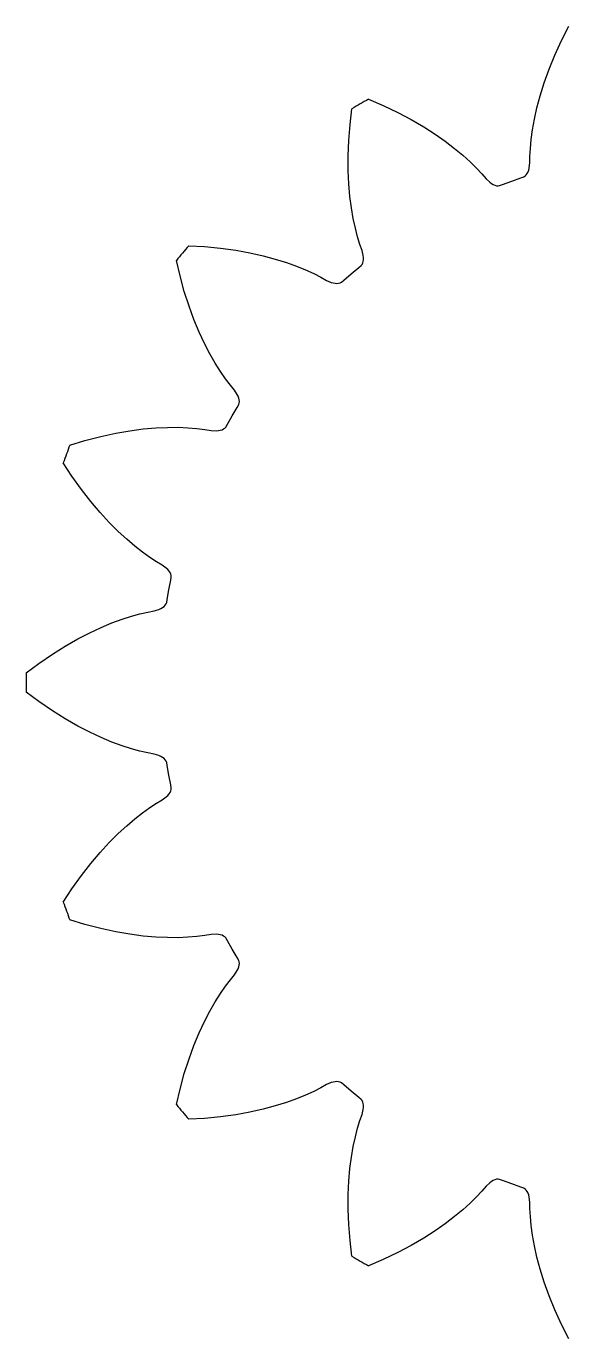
# Model space of a CAD drawing. Extents: x -33.3 to 33.3, y -32.9 to 32.9.
# Drawn here: x -33.3 to -6.3, y -32.8 to 32.8 of the extents above; entities that cross this region are included whole.
import ezdxf

# ---------------------------------------------------------------- set-up
doc = ezdxf.new("R2010")
doc.units = 0

msp = doc.modelspace()

# ---------------------------------------------------------------- linework, layer by layer
at = {"layer": 'layer0'}
for p, q in [((-6.617, 32.052), (-6.259, 32.757)), ((-6.954, 31.315), (-6.617, 32.052)), ((-7.242, 30.607), (-6.954, 31.315)), ((-7.485, 29.93), (-7.242, 30.607)), ((-7.686, 29.287), (-7.485, 29.93)), ((-16.261, 29.117), (-15.534, 28.806)), ((-7.848, 28.681), (-7.686, 29.287)), ((-17.18, 27.856), (-17.085, 28.641)), ((-15.534, 28.806), (-14.802, 28.458)), ((-14.802, 28.458), (-14.126, 28.101)), ((-7.975, 28.114), (-7.848, 28.681)), ((-17.245, 27.048), (-17.18, 27.856)), ((-14.126, 28.101), (-13.504, 27.739)), ((-13.504, 27.739), (-12.938, 27.376)), ((-8.136, 27.1), (-8.07, 27.584)), ((-8.07, 27.584), (-7.975, 28.114)), ((-17.274, 26.284), (-17.245, 27.048)), ((-12.938, 27.376), (-12.424, 27.016)), ((-12.424, 27.016), (-11.962, 26.662)), ((-8.178, 26.655), (-8.136, 27.1)), ((-17.271, 25.565), (-17.274, 26.284)), ((-11.962, 26.662), (-11.549, 26.318)), ((-11.549, 26.318), (-11.187, 25.989)), ((-8.204, 25.933), (-8.198, 26.256)), ((-8.198, 26.256), (-8.178, 26.655)), ((-17.24, 24.892), (-17.271, 25.565)), ((-11.187, 25.989), (-10.869, 25.675)), ((-10.869, 25.675), (-10.597, 25.383)), ((-8.293, 25.486), (-8.259, 25.579)), ((-8.259, 25.579), (-8.232, 25.685)), ((-8.232, 25.685), (-8.204, 25.933)), ((-10.597, 25.383), (-10.385, 25.139)), ((-10.385, 25.139), (-10.204, 24.967)), ((-10.204, 24.967), (-10.115, 24.903)), ((-10.115, 24.903), (-10.029, 24.854)), ((-9.564, 24.853), (-9.108, 25.024)), ((-9.108, 25.024), (-8.649, 25.187)), ((-8.649, 25.187), (-8.499, 25.243)), ((-8.499, 25.243), (-8.438, 25.283)), ((-8.438, 25.283), (-8.383, 25.338)), ((-8.383, 25.338), (-8.335, 25.405)), ((-8.335, 25.405), (-8.293, 25.486)), ((-17.184, 24.267), (-17.24, 24.892)), ((-17.109, 23.691), (-17.184, 24.267)), ((-10.029, 24.854), (-9.945, 24.819)), ((-9.945, 24.819), (-9.865, 24.798)), ((-9.865, 24.798), (-9.788, 24.792)), ((-9.788, 24.792), (-9.715, 24.8)), ((-9.715, 24.8), (-9.564, 24.853)), ((-17.017, 23.161), (-17.109, 23.691)), ((-16.914, 22.683), (-17.017, 23.161)), ((-16.801, 22.25), (-16.914, 22.683)), ((-25.239, 21.799), (-24.449, 21.756)), ((-24.449, 21.756), (-23.642, 21.679)), ((-23.642, 21.679), (-22.885, 21.575)), ((-16.684, 21.869), (-16.801, 22.25)), ((-16.579, 21.563), (-16.684, 21.869)), ((-25.671, 20.3), (-25.851, 21.07)), ((-22.885, 21.575), (-22.177, 21.447)), ((-22.177, 21.447), (-21.521, 21.3)), ((-21.521, 21.3), (-20.915, 21.137)), ((-20.915, 21.137), (-20.36, 20.963)), ((-16.52, 21.32), (-16.579, 21.563)), ((-16.544, 20.942), (-16.521, 21.022)), ((-16.521, 21.022), (-16.51, 21.112)), ((-16.509, 21.212), (-16.52, 21.32)), ((-16.51, 21.112), (-16.509, 21.212)), ((-20.36, 20.963), (-19.854, 20.781)), ((-19.854, 20.781), (-19.401, 20.596)), ((-19.401, 20.596), (-18.995, 20.409)), ((-18.995, 20.409), (-18.639, 20.228)), ((-17.488, 20.083), (-17.117, 20.4)), ((-17.117, 20.4), (-16.741, 20.71)), ((-16.741, 20.71), (-16.62, 20.813)), ((-16.62, 20.813), (-16.577, 20.872)), ((-16.577, 20.872), (-16.544, 20.942)), ((-25.456, 19.519), (-25.671, 20.3)), ((-18.639, 20.228), (-18.357, 20.071)), ((-18.357, 20.071), (-18.128, 19.971)), ((-18.128, 19.971), (-18.023, 19.942)), ((-18.023, 19.942), (-17.925, 19.925)), ((-17.925, 19.925), (-17.834, 19.921)), ((-17.834, 19.921), (-17.751, 19.929)), ((-17.751, 19.929), (-17.677, 19.949)), ((-17.677, 19.949), (-17.611, 19.981)), ((-17.611, 19.981), (-17.488, 20.083)), ((-25.221, 18.791), (-25.456, 19.519)), ((-24.973, 18.116), (-25.221, 18.791)), ((-24.714, 17.495), (-24.973, 18.116)), ((-24.448, 16.926), (-24.714, 17.495)), ((-24.18, 16.41), (-24.448, 16.926)), ((-23.913, 15.944), (-24.18, 16.41)), ((-23.652, 15.53), (-23.913, 15.944)), ((-23.398, 15.162), (-23.652, 15.53)), ((-23.157, 14.844), (-23.398, 15.162)), ((-22.954, 14.592), (-23.157, 14.844)), ((-22.816, 14.384), (-22.954, 14.592)), ((-22.768, 14.286), (-22.816, 14.384)), ((-22.815, 13.735), (-22.736, 13.874)), ((-22.735, 14.192), (-22.768, 14.286)), ((-22.736, 13.874), (-22.716, 13.944)), ((-22.715, 14.104), (-22.735, 14.192)), ((-22.716, 13.944), (-22.709, 14.021)), ((-22.709, 14.021), (-22.715, 14.104)), ((-23.302, 12.891), (-23.062, 13.315)), ((-23.062, 13.315), (-22.815, 13.735)), ((-28.884, 12.447), (-28.175, 12.569)), ((-28.175, 12.569), (-27.508, 12.655)), ((-27.508, 12.655), (-26.883, 12.709)), ((-26.883, 12.709), (-26.302, 12.735)), ((-26.302, 12.735), (-25.764, 12.737)), ((-25.764, 12.737), (-25.275, 12.718)), ((-25.275, 12.718), (-24.83, 12.682)), ((-24.83, 12.682), (-24.434, 12.633)), ((-24.434, 12.633), (-24.114, 12.582)), ((-24.114, 12.582), (-23.865, 12.567)), ((-23.865, 12.567), (-23.756, 12.575)), ((-23.756, 12.575), (-23.658, 12.593)), ((-23.658, 12.593), (-23.572, 12.62)), ((-23.572, 12.62), (-23.497, 12.656)), ((-23.497, 12.656), (-23.434, 12.7)), ((-23.434, 12.7), (-23.383, 12.753)), ((-23.383, 12.753), (-23.302, 12.891)), ((-31.173, 11.852), (-30.416, 12.082)), ((-30.416, 12.082), (-29.631, 12.286)), ((-29.631, 12.286), (-28.884, 12.447)), ((-31.066, 10.296), (-31.498, 10.958)), ((-30.596, 9.635), (-31.066, 10.296)), ((-30.127, 9.031), (-30.596, 9.635)), ((-29.663, 8.482), (-30.127, 9.031)), ((-29.207, 7.987), (-29.663, 8.482)), ((-28.763, 7.544), (-29.207, 7.987)), ((-28.335, 7.151), (-28.763, 7.544)), ((-27.923, 6.803), (-28.335, 7.151)), ((-27.537, 6.504), (-27.923, 6.803)), ((-27.173, 6.245), (-27.537, 6.504)), ((-26.838, 6.028), (-27.173, 6.245)), ((-26.56, 5.862), (-26.838, 6.028)), ((-26.36, 5.713), (-26.56, 5.862)), ((-26.281, 5.637), (-26.36, 5.713)), ((-26.218, 5.561), (-26.281, 5.637)), ((-26.169, 5.484), (-26.218, 5.561)), ((-26.135, 5.408), (-26.169, 5.484)), ((-26.136, 5.103), (-26.11, 5.261)), ((-26.115, 5.334), (-26.135, 5.408)), ((-26.11, 5.261), (-26.115, 5.334)), ((-26.306, 4.144), (-26.225, 4.624)), ((-26.225, 4.624), (-26.136, 5.103)), ((-26.364, 3.92), (-26.335, 3.986)), ((-26.335, 3.986), (-26.306, 4.144)), ((-28.566, 3.157), (-28.101, 3.306)), ((-28.101, 3.306), (-27.67, 3.425)), ((-27.67, 3.425), (-27.281, 3.514)), ((-27.281, 3.514), (-26.963, 3.576)), ((-26.963, 3.576), (-26.724, 3.647)), ((-26.724, 3.647), (-26.624, 3.691)), ((-26.624, 3.691), (-26.539, 3.742)), ((-26.539, 3.742), (-26.466, 3.797)), ((-26.466, 3.797), (-26.408, 3.856)), ((-26.408, 3.856), (-26.364, 3.92)), ((-30.177, 2.484), (-29.608, 2.749)), ((-29.608, 2.749), (-29.072, 2.972)), ((-29.072, 2.972), (-28.566, 3.157)), ((-31.399, 1.817), (-30.775, 2.174)), ((-30.775, 2.174), (-30.177, 2.484)), ((-32.714, 0.951), (-32.046, 1.41)), ((-32.046, 1.41), (-31.399, 1.817)), ((-33.347, 0.476), (-32.714, 0.951)), ((-32.714, -0.951), (-33.347, -0.476)), ((-32.046, -1.41), (-32.714, -0.951)), ((-31.399, -1.817), (-32.046, -1.41)), ((-30.775, -2.174), (-31.399, -1.817)), ((-30.177, -2.484), (-30.775, -2.174)), ((-29.608, -2.749), (-30.177, -2.484)), ((-29.072, -2.972), (-29.608, -2.749)), ((-28.566, -3.157), (-29.072, -2.972)), ((-28.101, -3.306), (-28.566, -3.157)), ((-27.67, -3.425), (-28.101, -3.306)), ((-27.281, -3.514), (-27.67, -3.425)), ((-26.963, -3.576), (-27.281, -3.514)), ((-26.724, -3.647), (-26.963, -3.576)), ((-26.624, -3.691), (-26.724, -3.647)), ((-26.539, -3.742), (-26.624, -3.691)), ((-26.466, -3.797), (-26.539, -3.742)), ((-26.408, -3.856), (-26.466, -3.797)), ((-26.364, -3.92), (-26.408, -3.856)), ((-26.335, -3.986), (-26.364, -3.92)), ((-26.306, -4.144), (-26.335, -3.986)), ((-26.225, -4.624), (-26.306, -4.144)), ((-26.136, -5.103), (-26.225, -4.624)), ((-26.11, -5.261), (-26.136, -5.103)), ((-26.838, -6.028), (-26.56, -5.862)), ((-26.56, -5.862), (-26.36, -5.713)), ((-26.36, -5.713), (-26.281, -5.637)), ((-26.281, -5.637), (-26.218, -5.561)), ((-26.218, -5.561), (-26.169, -5.484)), ((-26.169, -5.484), (-26.135, -5.408)), ((-26.135, -5.408), (-26.115, -5.334)), ((-26.115, -5.334), (-26.11, -5.261)), ((-27.923, -6.803), (-27.537, -6.504)), ((-27.537, -6.504), (-27.173, -6.245)), ((-27.173, -6.245), (-26.838, -6.028)), ((-28.763, -7.544), (-28.335, -7.151)), ((-28.335, -7.151), (-27.923, -6.803)), ((-29.207, -7.987), (-28.763, -7.544)), ((-30.127, -9.031), (-29.663, -8.482)), ((-29.663, -8.482), (-29.207, -7.987)), ((-30.596, -9.635), (-30.127, -9.031)), ((-31.066, -10.296), (-30.596, -9.635)), ((-31.498, -10.958), (-31.066, -10.296)), ((-30.416, -12.082), (-31.173, -11.852)), ((-29.631, -12.286), (-30.416, -12.082)), ((-28.884, -12.447), (-29.631, -12.286)), ((-28.175, -12.569), (-28.884, -12.447)), ((-27.508, -12.655), (-28.175, -12.569)), ((-26.883, -12.709), (-27.508, -12.655)), ((-26.302, -12.735), (-26.883, -12.709)), ((-25.764, -12.737), (-26.302, -12.735)), ((-25.275, -12.718), (-25.764, -12.737)), ((-24.83, -12.682), (-25.275, -12.718)), ((-24.434, -12.633), (-24.83, -12.682)), ((-24.114, -12.582), (-24.434, -12.633)), ((-23.865, -12.567), (-24.114, -12.582)), ((-23.756, -12.575), (-23.865, -12.567)), ((-23.658, -12.593), (-23.756, -12.575)), ((-23.572, -12.62), (-23.658, -12.593)), ((-23.497, -12.656), (-23.572, -12.62)), ((-23.434, -12.7), (-23.497, -12.656)), ((-23.383, -12.753), (-23.434, -12.7)), ((-23.302, -12.891), (-23.383, -12.753)), ((-23.062, -13.315), (-23.302, -12.891)), ((-22.815, -13.735), (-23.062, -13.315)), ((-22.736, -13.874), (-22.815, -13.735)), ((-22.954, -14.592), (-22.816, -14.384)), ((-22.816, -14.384), (-22.768, -14.286)), ((-22.768, -14.286), (-22.735, -14.192)), ((-22.716, -13.944), (-22.736, -13.874)), ((-22.735, -14.192), (-22.715, -14.104)), ((-22.709, -14.021), (-22.716, -13.944)), ((-22.715, -14.104), (-22.709, -14.021)), ((-23.398, -15.162), (-23.157, -14.844)), ((-23.157, -14.844), (-22.954, -14.592)), ((-23.913, -15.944), (-23.652, -15.53)), ((-23.652, -15.53), (-23.398, -15.162)), ((-24.18, -16.41), (-23.913, -15.944)), ((-24.714, -17.495), (-24.448, -16.926)), ((-24.448, -16.926), (-24.18, -16.41)), ((-24.973, -18.116), (-24.714, -17.495)), ((-25.221, -18.791), (-24.973, -18.116)), ((-25.456, -19.519), (-25.221, -18.791)), ((-25.671, -20.3), (-25.456, -19.519)), ((-25.851, -21.07), (-25.671, -20.3)), ((-18.639, -20.228), (-18.995, -20.409)), ((-18.357, -20.071), (-18.639, -20.228)), ((-18.128, -19.971), (-18.357, -20.071)), ((-18.023, -19.942), (-18.128, -19.971)), ((-17.925, -19.925), (-18.023, -19.942)), ((-17.834, -19.921), (-17.925, -19.925)), ((-17.751, -19.929), (-17.834, -19.921)), ((-17.677, -19.949), (-17.751, -19.929)), ((-17.611, -19.981), (-17.677, -19.949)), ((-17.488, -20.083), (-17.611, -19.981)), ((-17.117, -20.4), (-17.488, -20.083)), ((-20.36, -20.963), (-20.915, -21.137)), ((-19.854, -20.781), (-20.36, -20.963)), ((-19.401, -20.596), (-19.854, -20.781)), ((-18.995, -20.409), (-19.401, -20.596)), ((-16.741, -20.71), (-17.117, -20.4)), ((-16.62, -20.813), (-16.741, -20.71)), ((-16.577, -20.872), (-16.62, -20.813)), ((-16.544, -20.942), (-16.577, -20.872)), ((-16.521, -21.022), (-16.544, -20.942)), ((-22.885, -21.575), (-23.642, -21.679)), ((-22.177, -21.447), (-22.885, -21.575)), ((-21.521, -21.3), (-22.177, -21.447)), ((-20.915, -21.137), (-21.521, -21.3)), ((-16.684, -21.869), (-16.579, -21.563)), ((-16.579, -21.563), (-16.52, -21.32)), ((-16.51, -21.112), (-16.521, -21.022)), ((-16.52, -21.32), (-16.509, -21.212)), ((-16.509, -21.212), (-16.51, -21.112)), ((-24.449, -21.756), (-25.239, -21.799)), ((-23.642, -21.679), (-24.449, -21.756)), ((-16.914, -22.683), (-16.801, -22.25)), ((-16.801, -22.25), (-16.684, -21.869)), ((-17.017, -23.161), (-16.914, -22.683)), ((-17.109, -23.691), (-17.017, -23.161)), ((-17.184, -24.267), (-17.109, -23.691)), ((-17.271, -25.565), (-17.24, -24.892)), ((-17.24, -24.892), (-17.184, -24.267)), ((-10.029, -24.854), (-10.115, -24.903)), ((-9.945, -24.819), (-10.029, -24.854)), ((-9.865, -24.798), (-9.945, -24.819)), ((-9.788, -24.792), (-9.865, -24.798)), ((-9.715, -24.8), (-9.788, -24.792)), ((-9.564, -24.853), (-9.715, -24.8)), ((-9.108, -25.024), (-9.564, -24.853)), ((-10.597, -25.383), (-10.869, -25.675)), ((-10.385, -25.139), (-10.597, -25.383)), ((-10.204, -24.967), (-10.385, -25.139)), ((-10.115, -24.903), (-10.204, -24.967)), ((-8.649, -25.187), (-9.108, -25.024)), ((-8.499, -25.243), (-8.649, -25.187)), ((-8.438, -25.283), (-8.499, -25.243)), ((-8.383, -25.338), (-8.438, -25.283)), ((-8.335, -25.405), (-8.383, -25.338)), ((-8.293, -25.486), (-8.335, -25.405)), ((-8.259, -25.579), (-8.293, -25.486)), ((-17.274, -26.284), (-17.271, -25.565)), ((-11.187, -25.989), (-11.549, -26.318)), ((-10.869, -25.675), (-11.187, -25.989)), ((-8.232, -25.685), (-8.259, -25.579)), ((-8.204, -25.933), (-8.232, -25.685)), ((-8.198, -26.256), (-8.204, -25.933)), ((-17.245, -27.048), (-17.274, -26.284)), ((-11.962, -26.662), (-12.424, -27.016)), ((-11.549, -26.318), (-11.962, -26.662)), ((-8.178, -26.655), (-8.198, -26.256)), ((-8.136, -27.1), (-8.178, -26.655)), ((-17.18, -27.856), (-17.245, -27.048)), ((-12.938, -27.376), (-13.504, -27.739)), ((-12.424, -27.016), (-12.938, -27.376)), ((-8.07, -27.584), (-8.136, -27.1)), ((-17.085, -28.641), (-17.18, -27.856)), ((-14.126, -28.101), (-14.802, -28.458)), ((-13.504, -27.739), (-14.126, -28.101)), ((-7.975, -28.114), (-8.07, -27.584)), ((-7.848, -28.681), (-7.975, -28.114)), ((-15.534, -28.806), (-16.261, -29.117)), ((-14.802, -28.458), (-15.534, -28.806)), ((-7.686, -29.287), (-7.848, -28.681)), ((-7.485, -29.93), (-7.686, -29.287)), ((-7.242, -30.607), (-7.485, -29.93)), ((-6.954, -31.315), (-7.242, -30.607)), ((-6.617, -32.052), (-6.954, -31.315)), ((-6.259, -32.757), (-6.617, -32.052))]:
    msp.add_line(p, q, dxfattribs=at)
for start, end in [(119.18241, 120.8176), (139.18241, 140.8176), (159.1824, 160.8176), (179.1824, 180.8176), (199.1824, 200.8176), (219.1824, 220.81759), (239.1824, 240.81759)]:
    msp.add_arc((0, 0), 33.35, start, end, dxfattribs=at)
at = {"layer": 'layer1'}
for p, q in [((-6.617, 32.052), (-6.259, 32.757)), ((-6.954, 31.315), (-6.617, 32.052)), ((-7.242, 30.607), (-6.954, 31.315)), ((-7.485, 29.93), (-7.242, 30.607)), ((-7.686, 29.287), (-7.485, 29.93)), ((-16.261, 29.117), (-15.534, 28.806)), ((-7.848, 28.681), (-7.686, 29.287)), ((-17.18, 27.856), (-17.085, 28.641)), ((-15.534, 28.806), (-14.802, 28.458)), ((-14.802, 28.458), (-14.126, 28.101)), ((-7.975, 28.114), (-7.848, 28.681)), ((-17.245, 27.048), (-17.18, 27.856)), ((-14.126, 28.101), (-13.504, 27.739)), ((-13.504, 27.739), (-12.938, 27.376)), ((-8.136, 27.1), (-8.07, 27.584)), ((-8.07, 27.584), (-7.975, 28.114)), ((-17.274, 26.284), (-17.245, 27.048)), ((-12.938, 27.376), (-12.424, 27.016)), ((-12.424, 27.016), (-11.962, 26.662)), ((-8.178, 26.655), (-8.136, 27.1)), ((-17.271, 25.565), (-17.274, 26.284)), ((-11.962, 26.662), (-11.549, 26.318)), ((-11.549, 26.318), (-11.187, 25.989)), ((-8.204, 25.933), (-8.198, 26.256)), ((-8.198, 26.256), (-8.178, 26.655)), ((-17.24, 24.892), (-17.271, 25.565)), ((-11.187, 25.989), (-10.869, 25.675)), ((-10.869, 25.675), (-10.597, 25.383)), ((-8.293, 25.486), (-8.259, 25.579)), ((-8.259, 25.579), (-8.232, 25.685)), ((-8.232, 25.685), (-8.204, 25.933)), ((-10.597, 25.383), (-10.385, 25.139)), ((-10.385, 25.139), (-10.204, 24.967)), ((-10.204, 24.967), (-10.115, 24.903)), ((-10.115, 24.903), (-10.029, 24.854)), ((-9.564, 24.853), (-9.108, 25.024)), ((-9.108, 25.024), (-8.649, 25.187)), ((-8.649, 25.187), (-8.499, 25.243)), ((-8.499, 25.243), (-8.438, 25.283)), ((-8.438, 25.283), (-8.383, 25.338)), ((-8.383, 25.338), (-8.335, 25.405)), ((-8.335, 25.405), (-8.293, 25.486)), ((-17.184, 24.267), (-17.24, 24.892)), ((-17.109, 23.691), (-17.184, 24.267)), ((-10.029, 24.854), (-9.945, 24.819)), ((-9.945, 24.819), (-9.865, 24.798)), ((-9.865, 24.798), (-9.788, 24.792)), ((-9.788, 24.792), (-9.715, 24.8)), ((-9.715, 24.8), (-9.564, 24.853)), ((-17.017, 23.161), (-17.109, 23.691)), ((-16.914, 22.683), (-17.017, 23.161)), ((-16.801, 22.25), (-16.914, 22.683)), ((-25.239, 21.799), (-24.449, 21.756)), ((-24.449, 21.756), (-23.642, 21.679)), ((-23.642, 21.679), (-22.885, 21.575)), ((-16.684, 21.869), (-16.801, 22.25)), ((-16.579, 21.563), (-16.684, 21.869)), ((-25.671, 20.3), (-25.851, 21.07)), ((-22.885, 21.575), (-22.177, 21.447)), ((-22.177, 21.447), (-21.521, 21.3)), ((-21.521, 21.3), (-20.915, 21.137)), ((-20.915, 21.137), (-20.36, 20.963)), ((-16.52, 21.32), (-16.579, 21.563)), ((-16.544, 20.942), (-16.521, 21.022)), ((-16.521, 21.022), (-16.51, 21.112)), ((-16.509, 21.212), (-16.52, 21.32)), ((-16.51, 21.112), (-16.509, 21.212)), ((-20.36, 20.963), (-19.854, 20.781)), ((-19.854, 20.781), (-19.401, 20.596)), ((-19.401, 20.596), (-18.995, 20.409)), ((-18.995, 20.409), (-18.639, 20.228)), ((-17.488, 20.083), (-17.117, 20.4)), ((-17.117, 20.4), (-16.741, 20.71)), ((-16.741, 20.71), (-16.62, 20.813)), ((-16.62, 20.813), (-16.577, 20.872)), ((-16.577, 20.872), (-16.544, 20.942)), ((-25.456, 19.519), (-25.671, 20.3)), ((-18.639, 20.228), (-18.357, 20.071)), ((-18.357, 20.071), (-18.128, 19.971)), ((-18.128, 19.971), (-18.023, 19.942)), ((-18.023, 19.942), (-17.925, 19.925)), ((-17.925, 19.925), (-17.834, 19.921)), ((-17.834, 19.921), (-17.751, 19.929)), ((-17.751, 19.929), (-17.677, 19.949)), ((-17.677, 19.949), (-17.611, 19.981)), ((-17.611, 19.981), (-17.488, 20.083)), ((-25.221, 18.791), (-25.456, 19.519)), ((-24.973, 18.116), (-25.221, 18.791)), ((-24.714, 17.495), (-24.973, 18.116)), ((-24.448, 16.926), (-24.714, 17.495)), ((-24.18, 16.41), (-24.448, 16.926)), ((-23.913, 15.944), (-24.18, 16.41)), ((-23.652, 15.53), (-23.913, 15.944)), ((-23.398, 15.162), (-23.652, 15.53)), ((-23.157, 14.844), (-23.398, 15.162)), ((-22.954, 14.592), (-23.157, 14.844)), ((-22.816, 14.384), (-22.954, 14.592)), ((-22.768, 14.286), (-22.816, 14.384)), ((-22.815, 13.735), (-22.736, 13.874)), ((-22.735, 14.192), (-22.768, 14.286)), ((-22.736, 13.874), (-22.716, 13.944)), ((-22.715, 14.104), (-22.735, 14.192)), ((-22.716, 13.944), (-22.709, 14.021)), ((-22.709, 14.021), (-22.715, 14.104)), ((-23.302, 12.891), (-23.062, 13.315)), ((-23.062, 13.315), (-22.815, 13.735)), ((-28.884, 12.447), (-28.175, 12.569)), ((-28.175, 12.569), (-27.508, 12.655)), ((-27.508, 12.655), (-26.883, 12.709)), ((-26.883, 12.709), (-26.302, 12.735)), ((-26.302, 12.735), (-25.764, 12.737)), ((-25.764, 12.737), (-25.275, 12.718)), ((-25.275, 12.718), (-24.83, 12.682)), ((-24.83, 12.682), (-24.434, 12.633)), ((-24.434, 12.633), (-24.114, 12.582)), ((-24.114, 12.582), (-23.865, 12.567)), ((-23.865, 12.567), (-23.756, 12.575)), ((-23.756, 12.575), (-23.658, 12.593)), ((-23.658, 12.593), (-23.572, 12.62)), ((-23.572, 12.62), (-23.497, 12.656)), ((-23.497, 12.656), (-23.434, 12.7)), ((-23.434, 12.7), (-23.383, 12.753)), ((-23.383, 12.753), (-23.302, 12.891)), ((-31.173, 11.852), (-30.416, 12.082)), ((-30.416, 12.082), (-29.631, 12.286)), ((-29.631, 12.286), (-28.884, 12.447)), ((-31.066, 10.296), (-31.498, 10.958)), ((-30.596, 9.635), (-31.066, 10.296)), ((-30.127, 9.031), (-30.596, 9.635)), ((-29.663, 8.482), (-30.127, 9.031)), ((-29.207, 7.987), (-29.663, 8.482)), ((-28.763, 7.544), (-29.207, 7.987)), ((-28.335, 7.151), (-28.763, 7.544)), ((-27.923, 6.803), (-28.335, 7.151)), ((-27.537, 6.504), (-27.923, 6.803)), ((-27.173, 6.245), (-27.537, 6.504)), ((-26.838, 6.028), (-27.173, 6.245)), ((-26.56, 5.862), (-26.838, 6.028)), ((-26.36, 5.713), (-26.56, 5.862)), ((-26.281, 5.637), (-26.36, 5.713)), ((-26.218, 5.561), (-26.281, 5.637)), ((-26.169, 5.484), (-26.218, 5.561)), ((-26.135, 5.408), (-26.169, 5.484)), ((-26.136, 5.103), (-26.11, 5.261)), ((-26.115, 5.334), (-26.135, 5.408)), ((-26.11, 5.261), (-26.115, 5.334)), ((-26.306, 4.144), (-26.225, 4.624)), ((-26.225, 4.624), (-26.136, 5.103)), ((-26.364, 3.92), (-26.335, 3.986)), ((-26.335, 3.986), (-26.306, 4.144)), ((-28.566, 3.157), (-28.101, 3.306)), ((-28.101, 3.306), (-27.67, 3.425)), ((-27.67, 3.425), (-27.281, 3.514)), ((-27.281, 3.514), (-26.963, 3.576)), ((-26.963, 3.576), (-26.724, 3.647)), ((-26.724, 3.647), (-26.624, 3.691)), ((-26.624, 3.691), (-26.539, 3.742)), ((-26.539, 3.742), (-26.466, 3.797)), ((-26.466, 3.797), (-26.408, 3.856)), ((-26.408, 3.856), (-26.364, 3.92)), ((-30.177, 2.484), (-29.608, 2.749)), ((-29.608, 2.749), (-29.072, 2.972)), ((-29.072, 2.972), (-28.566, 3.157)), ((-31.399, 1.817), (-30.775, 2.174)), ((-30.775, 2.174), (-30.177, 2.484)), ((-32.714, 0.951), (-32.046, 1.41)), ((-32.046, 1.41), (-31.399, 1.817)), ((-33.347, 0.476), (-32.714, 0.951)), ((-32.714, -0.951), (-33.347, -0.476)), ((-32.046, -1.41), (-32.714, -0.951)), ((-31.399, -1.817), (-32.046, -1.41)), ((-30.775, -2.174), (-31.399, -1.817)), ((-30.177, -2.484), (-30.775, -2.174)), ((-29.608, -2.749), (-30.177, -2.484)), ((-29.072, -2.972), (-29.608, -2.749)), ((-28.566, -3.157), (-29.072, -2.972)), ((-28.101, -3.306), (-28.566, -3.157)), ((-27.67, -3.425), (-28.101, -3.306)), ((-27.281, -3.514), (-27.67, -3.425)), ((-26.963, -3.576), (-27.281, -3.514)), ((-26.724, -3.647), (-26.963, -3.576)), ((-26.624, -3.691), (-26.724, -3.647)), ((-26.539, -3.742), (-26.624, -3.691)), ((-26.466, -3.797), (-26.539, -3.742)), ((-26.408, -3.856), (-26.466, -3.797)), ((-26.364, -3.92), (-26.408, -3.856)), ((-26.335, -3.986), (-26.364, -3.92)), ((-26.306, -4.144), (-26.335, -3.986)), ((-26.225, -4.624), (-26.306, -4.144)), ((-26.136, -5.103), (-26.225, -4.624)), ((-26.11, -5.261), (-26.136, -5.103)), ((-26.838, -6.028), (-26.56, -5.862)), ((-26.56, -5.862), (-26.36, -5.713)), ((-26.36, -5.713), (-26.281, -5.637)), ((-26.281, -5.637), (-26.218, -5.561)), ((-26.218, -5.561), (-26.169, -5.484)), ((-26.169, -5.484), (-26.135, -5.408)), ((-26.135, -5.408), (-26.115, -5.334)), ((-26.115, -5.334), (-26.11, -5.261)), ((-27.923, -6.803), (-27.537, -6.504)), ((-27.537, -6.504), (-27.173, -6.245)), ((-27.173, -6.245), (-26.838, -6.028)), ((-28.763, -7.544), (-28.335, -7.151)), ((-28.335, -7.151), (-27.923, -6.803)), ((-29.207, -7.987), (-28.763, -7.544)), ((-30.127, -9.031), (-29.663, -8.482)), ((-29.663, -8.482), (-29.207, -7.987)), ((-30.596, -9.635), (-30.127, -9.031)), ((-31.066, -10.296), (-30.596, -9.635)), ((-31.498, -10.958), (-31.066, -10.296)), ((-30.416, -12.082), (-31.173, -11.852)), ((-29.631, -12.286), (-30.416, -12.082)), ((-28.884, -12.447), (-29.631, -12.286)), ((-28.175, -12.569), (-28.884, -12.447)), ((-27.508, -12.655), (-28.175, -12.569)), ((-26.883, -12.709), (-27.508, -12.655)), ((-26.302, -12.735), (-26.883, -12.709)), ((-25.764, -12.737), (-26.302, -12.735)), ((-25.275, -12.718), (-25.764, -12.737)), ((-24.83, -12.682), (-25.275, -12.718)), ((-24.434, -12.633), (-24.83, -12.682)), ((-24.114, -12.582), (-24.434, -12.633)), ((-23.865, -12.567), (-24.114, -12.582)), ((-23.756, -12.575), (-23.865, -12.567)), ((-23.658, -12.593), (-23.756, -12.575)), ((-23.572, -12.62), (-23.658, -12.593)), ((-23.497, -12.656), (-23.572, -12.62)), ((-23.434, -12.7), (-23.497, -12.656)), ((-23.383, -12.753), (-23.434, -12.7)), ((-23.302, -12.891), (-23.383, -12.753)), ((-23.062, -13.315), (-23.302, -12.891)), ((-22.815, -13.735), (-23.062, -13.315)), ((-22.736, -13.874), (-22.815, -13.735)), ((-22.954, -14.592), (-22.816, -14.384)), ((-22.816, -14.384), (-22.768, -14.286)), ((-22.768, -14.286), (-22.735, -14.192)), ((-22.716, -13.944), (-22.736, -13.874)), ((-22.735, -14.192), (-22.715, -14.104)), ((-22.709, -14.021), (-22.716, -13.944)), ((-22.715, -14.104), (-22.709, -14.021)), ((-23.398, -15.162), (-23.157, -14.844)), ((-23.157, -14.844), (-22.954, -14.592)), ((-23.913, -15.944), (-23.652, -15.53)), ((-23.652, -15.53), (-23.398, -15.162)), ((-24.18, -16.41), (-23.913, -15.944)), ((-24.714, -17.495), (-24.448, -16.926)), ((-24.448, -16.926), (-24.18, -16.41)), ((-24.973, -18.116), (-24.714, -17.495)), ((-25.221, -18.791), (-24.973, -18.116)), ((-25.456, -19.519), (-25.221, -18.791)), ((-25.671, -20.3), (-25.456, -19.519)), ((-25.851, -21.07), (-25.671, -20.3)), ((-18.639, -20.228), (-18.995, -20.409)), ((-18.357, -20.071), (-18.639, -20.228)), ((-18.128, -19.971), (-18.357, -20.071)), ((-18.023, -19.942), (-18.128, -19.971)), ((-17.925, -19.925), (-18.023, -19.942)), ((-17.834, -19.921), (-17.925, -19.925)), ((-17.751, -19.929), (-17.834, -19.921)), ((-17.677, -19.949), (-17.751, -19.929)), ((-17.611, -19.981), (-17.677, -19.949)), ((-17.488, -20.083), (-17.611, -19.981)), ((-17.117, -20.4), (-17.488, -20.083)), ((-20.36, -20.963), (-20.915, -21.137)), ((-19.854, -20.781), (-20.36, -20.963)), ((-19.401, -20.596), (-19.854, -20.781)), ((-18.995, -20.409), (-19.401, -20.596)), ((-16.741, -20.71), (-17.117, -20.4)), ((-16.62, -20.813), (-16.741, -20.71)), ((-16.577, -20.872), (-16.62, -20.813)), ((-16.544, -20.942), (-16.577, -20.872)), ((-16.521, -21.022), (-16.544, -20.942)), ((-22.885, -21.575), (-23.642, -21.679)), ((-22.177, -21.447), (-22.885, -21.575)), ((-21.521, -21.3), (-22.177, -21.447)), ((-20.915, -21.137), (-21.521, -21.3)), ((-16.684, -21.869), (-16.579, -21.563)), ((-16.579, -21.563), (-16.52, -21.32)), ((-16.51, -21.112), (-16.521, -21.022)), ((-16.52, -21.32), (-16.509, -21.212)), ((-16.509, -21.212), (-16.51, -21.112)), ((-24.449, -21.756), (-25.239, -21.799)), ((-23.642, -21.679), (-24.449, -21.756)), ((-16.914, -22.683), (-16.801, -22.25)), ((-16.801, -22.25), (-16.684, -21.869)), ((-17.017, -23.161), (-16.914, -22.683)), ((-17.109, -23.691), (-17.017, -23.161)), ((-17.184, -24.267), (-17.109, -23.691)), ((-17.271, -25.565), (-17.24, -24.892)), ((-17.24, -24.892), (-17.184, -24.267)), ((-10.029, -24.854), (-10.115, -24.903)), ((-9.945, -24.819), (-10.029, -24.854)), ((-9.865, -24.798), (-9.945, -24.819)), ((-9.788, -24.792), (-9.865, -24.798)), ((-9.715, -24.8), (-9.788, -24.792)), ((-9.564, -24.853), (-9.715, -24.8)), ((-9.108, -25.024), (-9.564, -24.853)), ((-10.597, -25.383), (-10.869, -25.675)), ((-10.385, -25.139), (-10.597, -25.383)), ((-10.204, -24.967), (-10.385, -25.139)), ((-10.115, -24.903), (-10.204, -24.967)), ((-8.649, -25.187), (-9.108, -25.024)), ((-8.499, -25.243), (-8.649, -25.187)), ((-8.438, -25.283), (-8.499, -25.243)), ((-8.383, -25.338), (-8.438, -25.283)), ((-8.335, -25.405), (-8.383, -25.338)), ((-8.293, -25.486), (-8.335, -25.405)), ((-8.259, -25.579), (-8.293, -25.486)), ((-17.274, -26.284), (-17.271, -25.565)), ((-11.187, -25.989), (-11.549, -26.318)), ((-10.869, -25.675), (-11.187, -25.989)), ((-8.232, -25.685), (-8.259, -25.579)), ((-8.204, -25.933), (-8.232, -25.685)), ((-8.198, -26.256), (-8.204, -25.933)), ((-17.245, -27.048), (-17.274, -26.284)), ((-11.962, -26.662), (-12.424, -27.016)), ((-11.549, -26.318), (-11.962, -26.662)), ((-8.178, -26.655), (-8.198, -26.256)), ((-8.136, -27.1), (-8.178, -26.655)), ((-17.18, -27.856), (-17.245, -27.048)), ((-12.938, -27.376), (-13.504, -27.739)), ((-12.424, -27.016), (-12.938, -27.376)), ((-8.07, -27.584), (-8.136, -27.1)), ((-17.085, -28.641), (-17.18, -27.856)), ((-14.126, -28.101), (-14.802, -28.458)), ((-13.504, -27.739), (-14.126, -28.101)), ((-7.975, -28.114), (-8.07, -27.584)), ((-7.848, -28.681), (-7.975, -28.114)), ((-15.534, -28.806), (-16.261, -29.117)), ((-14.802, -28.458), (-15.534, -28.806)), ((-7.686, -29.287), (-7.848, -28.681)), ((-7.485, -29.93), (-7.686, -29.287)), ((-7.242, -30.607), (-7.485, -29.93)), ((-6.954, -31.315), (-7.242, -30.607)), ((-6.617, -32.052), (-6.954, -31.315)), ((-6.259, -32.757), (-6.617, -32.052))]:
    msp.add_line(p, q, dxfattribs=at)
for start, end in [(119.18241, 120.8176), (139.18241, 140.8176), (159.1824, 160.8176), (179.1824, 180.8176), (199.1824, 200.8176), (219.1824, 220.81759), (239.1824, 240.81759)]:
    msp.add_arc((0, 0), 33.35, start, end, dxfattribs=at)

doc.saveas('drawing.dxf')
